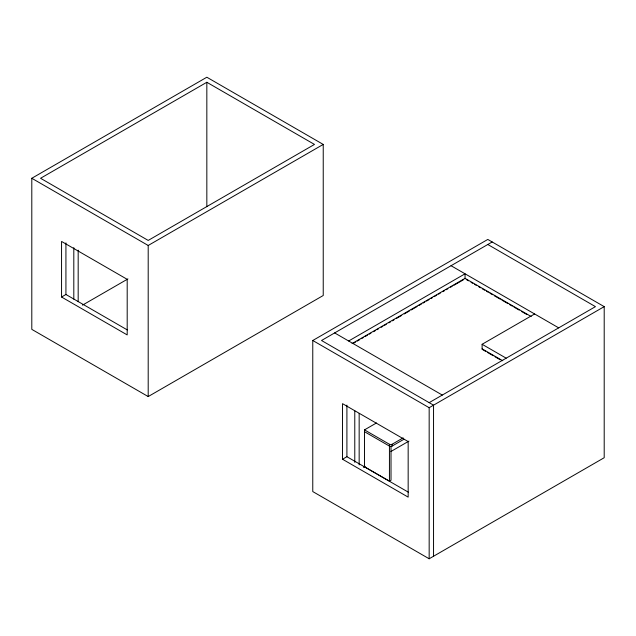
<?xml version="1.0" encoding="UTF-8"?>
<svg xmlns="http://www.w3.org/2000/svg" width="636" height="636" viewBox="0 0 636 636"><rect width="100%" height="100%" fill="white"/><g stroke="black" fill="none" stroke-linecap="round" stroke-linejoin="round"><path stroke-width="0.95" d="M31.8 178.279L206.835 77.226L323.231 144.428L323.231 295.502L148.196 396.562L31.8 329.361L31.8 178.279L148.196 245.48L323.231 144.428M206.835 82.275L40.553 178.279L148.196 240.424L314.478 144.428L206.835 82.275L206.835 206.692M61.557 297.02L127.192 334.918L127.192 279.331L61.557 241.441L61.557 297.02L65.929 294.492L127.303 329.925M82.473 305.153L127.931 278.91M312.769 340.499L487.804 239.438L604.2 306.639L604.2 457.721L429.165 558.774L312.769 491.572L312.769 340.499L429.165 407.7L604.2 306.639M492.177 241.966L321.522 340.499L433.545 405.172L433.545 556.246M348.655 340.999L465.051 273.798L465.051 278.854M352.074 343.575L465.051 278.345L531.187 316.529M353.791 343.09L355.5 342.104M357.209 341.111L359.777 339.632M361.487 338.646L363.204 337.652M364.913 336.667L367.481 335.18M369.19 334.194L370.907 333.208M373.475 331.722L375.184 330.736M376.894 329.75L378.611 328.756M381.179 327.278L382.888 326.292M384.597 325.298L386.306 324.312M388.874 322.834L390.591 321.84M392.301 320.854L394.01 319.868M396.578 318.382L401.714 315.416M404.281 313.938L409.417 310.972M411.126 309.986L417.121 306.52M418.83 305.534L421.398 304.056M423.115 303.062L424.824 302.076M426.533 301.09L429.101 299.604M430.818 298.618L432.528 297.632M434.237 296.638L436.805 295.16M438.514 294.174L440.231 293.18M442.799 291.701L444.508 290.716M446.218 289.722L447.935 288.736M450.503 287.249L452.212 286.264M453.921 285.278L463.334 279.84M482.112 349.339L482.112 344.283L534.622 313.969M391.013 446.162L391.013 480.26L389.439 481.166L364.492 466.768L364.492 429.88L376.44 422.98M429.165 402.644L595.447 306.639L487.804 244.494M342.526 459.24L408.161 497.129L408.161 441.551L342.526 403.653L342.526 459.24L346.906 456.712L408.28 492.145M364.492 429.88L389.439 444.278A1.86 1.073 0 0 0 392.062 444.278L403.137 437.886M364.492 431.701L389.439 446.098A1.86 1.073 0 0 0 392.062 446.098L403.987 439.214M363.442 467.373L365.159 466.379M390.909 451.512L408.948 441.098M451.043 265.713L558.694 327.866M466.768 279.848L468.486 280.834M471.061 282.328L472.779 283.314M474.496 284.308L476.213 285.302M478.789 286.788L480.514 287.782M482.231 288.768L484.807 290.262M486.524 291.248L488.241 292.242M489.959 293.236L492.534 294.722M494.252 295.716L500.27 299.182M501.987 300.176L507.997 303.65M509.714 304.644L512.29 306.131M514.007 307.116L519.167 310.098M521.743 311.584L526.894 314.558M482.112 344.283L506.184 358.179M482.112 348.83L502.742 360.739M482.97 349.832L485.554 351.326M487.271 352.312L493.29 355.786M495.007 356.78L500.166 359.761M334.647 332.914L442.298 395.067M429.165 407.7L429.165 558.774M392.062 444.278L392.062 446.098M389.439 444.278L389.439 481.166M359.157 413.376L359.157 464.892M354.777 410.848L354.777 462.364M346.906 405.1L346.906 456.712M148.196 245.48L148.196 396.562M78.18 250.171L78.18 301.687M73.808 247.643L73.808 299.159M65.929 242.88L65.929 294.492"/></g></svg>
